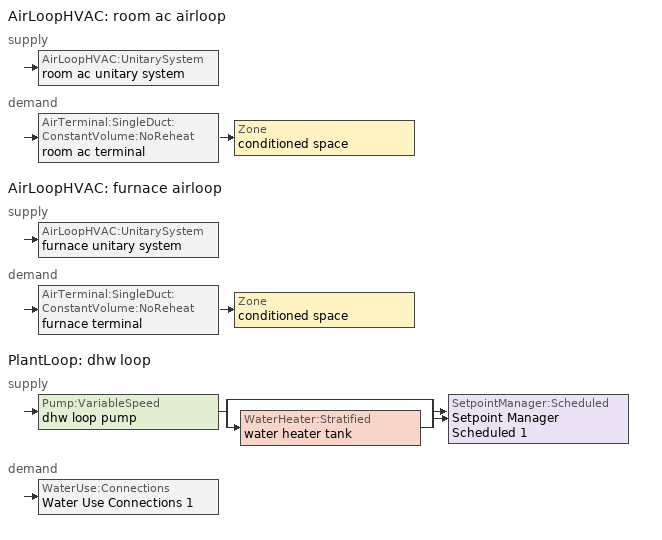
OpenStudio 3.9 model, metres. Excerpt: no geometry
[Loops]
AirLoopHVAC 'room ac airloop'
 supply: AirLoopHVAC:UnitarySystem 'room ac unitary system'
 demand: AirTerminal:SingleDuct:ConstantVolume:NoReheat 'room ac terminal' > Zone 'conditioned space'
AirLoopHVAC 'furnace airloop'
 supply: AirLoopHVAC:UnitarySystem 'furnace unitary system'
 demand: AirTerminal:SingleDuct:ConstantVolume:NoReheat 'furnace terminal' > Zone 'conditioned space'
PlantLoop 'dhw loop'
 supply: Pump:VariableSpeed 'dhw loop pump' > split
  | bypass
  | WaterHeater:Stratified 'water heater tank'
  join > SetpointManager:Scheduled 'Setpoint Manager Scheduled 1'
 demand: WaterUse:Connections 'Water Use Connections 1'
[Sizing:Zone]
conditioned space: Zone Cooling Design Supply Air Temperature Input Method=SupplyAirTemperature; Zone Cooling Design Supply Air Temperature {C}=14; Zone Cooling Design Supply Air Temperature Difference {deltaC}=11.11; Zone Heating Design Supply Air Temperature Input Method=SupplyAirTemperature; Zone Heating Design Supply Air Temperature {C}=40; Zone Heating Design Supply Air Temperature Difference {deltaC}=11.11; Zone Cooling Design Supply Air Humidity Ratio {kg-H2O/kg-air}=0.0085; Zone Heating Design Supply Air Humidity Ratio {kg-H2O/kg-air}=0.008; Cooling Design Air Flow Method=DesignDay; Heating Design Air Flow Method=DesignDay; Account for Dedicated Outdoor Air System=No; Dedicated Outdoor Air System Control Strategy=NeutralSupplyAir; Dedicated Outdoor Air Low Setpoint Temperature for Design {C}=autosize; Dedicated Outdoor Air High Setpoint Temperature for Design {C}=autosize; Zone Load Sizing Method=Sensible Load Only No Latent Load; Zone Latent Cooling Design Supply Air Humidity Ratio Input Method=HumidityRatioDifference; Zone Cooling Design Supply Air Humidity Ratio Difference {kgWater/kgDryAir}=0.005; Zone Latent Heating Design Supply Air Humidity Ratio Input Method=HumidityRatioDifference; Zone Humidification Design Supply Air Humidity Ratio Difference {kgWater/kgDryAir}=0.005; Sizing Option=Coincident
[Zone equipment]
conditioned space: ideal air system, room ac terminal, furnace terminal
[ZoneHVAC:IdealLoadsAirSystem]
ideal air system: Maximum Heating Supply Air Temperature {C}=50; Minimum Cooling Supply Air Temperature {C}=10; Maximum Heating Supply Air Humidity Ratio {kg-H2O/kg-air}=0.015; Minimum Cooling Supply Air Humidity Ratio {kg-H2O/kg-air}=0.01; Heating Limit=LimitCapacity; Maximum Sensible Heating Capacity {W}=0; Cooling Limit=NoLimit; Dehumidification Control Type=None; Humidification Control Type=None
[Coil:Cooling:DX:SingleSpeed]
room ac clg coil: Availability Schedule=Always On Discrete; Rated Total Cooling Capacity {W}=4086; Rated Sensible Heat Ratio=0.65; Rated COP {W/W}=3.10481; Rated Air Flow Rate {m3/s}=0.171077; Rated Evaporator Fan Power Per Volume Flow Rate 2017 {W/(m3/s)}=773.3; Rated Evaporator Fan Power Per Volume Flow Rate 2023 {W/(m3/s)}=934.4; Total Cooling Capacity Function of Temperature Curve=Cool-CAP-fT1; Total Cooling Capacity Function of Flow Fraction Curve=Cool-CAP-fFF1; Energy Input Ratio Function of Temperature Curve=Cool-EIR-fT1; Energy Input Ratio Function of Flow Fraction Curve=Cool-EIR-fFF1; Part Load Fraction Correlation Curve=Cool-PLF-fPLR1; Minimum Outdoor Dry-Bulb Temperature for Compressor Operation {C}=-25; Nominal Time for Condensate Removal to Begin {s}=1000; Ratio of Initial Moisture Evaporation Rate and Steady State Latent Capacity=1.5; Maximum Cycling Rate {cycles/hr}=3; Latent Capacity Time Constant {s}=45; Condenser Type=AirCooled; Evaporative Condenser Effectiveness=0.9; Evaporative Condenser Air Flow Rate {m3/s}=autosize; Evaporative Condenser Pump Rated Power Consumption {W}=autosize; Crankcase Heater Capacity {W}=0; Maximum Outdoor Dry-Bulb Temperature for Crankcase Heater Operation {C}=10; Basin Heater Capacity {W/K}=0; Basin Heater Setpoint Temperature {C}=2
[Fan:SystemModel] Availability Schedule=Always On Discrete; Speed Control Method=Discrete; Electric Power Minimum Flow Rate Fraction=0.2; Design Pressure Rise {Pa}=500; Motor Efficiency=1; Motor In Air Stream Fraction=1; Design Electric Power Consumption {W}=autosize; Design Power Sizing Method=PowerPerFlow; Electric Power Per Unit Flow Rate Per Unit Pressure {W-s/m3-Pa}=1.66667; Fan Total Efficiency=0.7; Motor Loss Radiative Fraction=0
Name | Design Maximum Air Flow Rate {m3/s} | Electric Power Per Unit Flow Rate {W/(m3/s)} | Speed Flow Fraction 1 | Speed Electric Power Fraction 1
room ac supply fan | 0.170845 | 1e-06 | 1 | 1
furnace supply fan | 0.351129 | 794.58 | 1 | 1
water heater fan | 0.0854225 | 97.8923
[EnergyManagementSystem:Sensor]
Name | Output Variable or Output Meter Index Key | Output Variable or Output Meter
room_ac_supply_fan_s | room ac supply fan | Fan Electricity Energy
room_ac_clg_coil_s | room ac clg coil | Cooling Coil Total Cooling Energy
furnace_supply_fan_s | furnace supply fan | Fan Electricity Energy
furnace_htg_coil_s | furnace htg coil | Heating Coil Heating Energy
water_heater_amb_temp; fridge_tin_s; tin_s; tin_s_1 | conditioned space | Zone Mean Air Temperature
water_heater_amb_rh | conditioned space | Zone Air Relative Humidity
water_heater_tl | water heater tank | Water Heater Heat Loss Rate
water_heater_sens_cool | water heater coil | Cooling Coil Sensible Cooling Rate
water_heater_lat_cool | water heater coil | Cooling Coil Latent Cooling Rate
water_heater_fan_pwr; water_heater_fan_energy | water heater fan | Fan Electricity Rate
water_heater_tank_energy | water heater tank | Water Heater Electricity Rate
water_heater_coil_energy | water heater coil | Cooling Coil Water Heating Electricity Rate
water_heater_tank_on_cycle_parasitic | water heater tank | Water Heater On Cycle Parasitic Electricity Rate
water_heater_tank_off_cycle_parasitic | water heater tank | Water Heater Off Cycle Parasitic Electricity Rate
win_s | conditioned space | Zone Air Humidity Ratio
tout_s | conditioned space | Zone Outdoor Air Drybulb Temperature
furnace_airloop_Fan_RTF_s | furnace supply fan | Fan Runtime Fraction
room_ac_airloop_Fan_RTF_s | room ac supply fan | Fan Runtime Fraction
conditioned_space_htg_unmet_s | conditioned space | Zone Heating Setpoint Not Met Time
conditioned_space_clg_unmet_s | conditioned space | Zone Cooling Setpoint Not Met Time
[EnergyManagementSystem:Program]
natural_vent_program: Set Tin = tin_s; Set Tout = tout_s; Set Wout = out_wt_s; Set Pbar = out_pb_s; Set Phiout = (@RhFnTdbWPb Tout Wout Pbar); Set MaxHR = 0.0115; Set Tnvsp = (htg_sp_s + clg_sp_s) / 2; Set NVavail = natural_vent_s; Set ClgSsnAvail = cool_season; Set Qnv = 0; Set Qwhf = 0; Set whole_house_fan_act = 0; If ((Wout < MaxHR) && (Tin > Tout) && (Tin > Tnvsp) && (ClgSsnAvail > 0)); Set WHF_Flow = 0; Set Adj = (Tin-Tnvsp)/(Tin-Tout); Set Adj = (@Min Adj 1); Set Adj = (@Max Adj 0); If (WHF_Flow > 0); Set Qwhf = WHF_Flow*Adj; Set WHF_W = 0; Set whole_house_fan_act = WHF_W*Adj; ElseIf (NVavail > 0); Set NVArea = 13108.80475008; Set Cs = 8.968567957270247e-05; Set Cw = 6.158219665777789e-05; Set Tdiff = Tin-Tout; Set dT = (@Abs Tdiff); Set Vwind = site_vw_s; Set SGNV = NVArea*Adj*((((Cs*dT)+(Cw*(Vwind^2)))^0.5)/1000); Set MaxNV = 1.5454705606656003; Set Qnv = (@Min SGNV MaxNV); EndIf; EndIf; Set natural_vent_flow_act = Qnv; Set whole_house_fan_flow_act = Qwhf; Set natural_vent_program_Qnv = Qnv; Set natural_vent_program_Qwhf = Qwhf
infil_program: Set p_m = 0.14; Set p_s = 0.22; Set s_m = 270; Set s_s = 370; Set z_m = 9.99744; Set z_s = 2.4384; Set f_t = (((s_m/z_m)^p_m)*((z_s/s_s)^p_s)); Set Tdiff = tin_s-tout_s; Set dT = @Abs Tdiff; Set c = 0.2404; Set Cs = 0.057; Set Cw = 0.1634; Set n = 0.65; Set sft = (f_t*0.5); Set temp1 = ((c*Cw)*((sft*site_vw_s)^(2*n)))^2; Set Qinf = (((c*Cs*(dT^n))^2)+temp1)^0.5; Set Qinf = (@Max Qinf 0); Set mech_vent_house_fan_sensible_load_act = 0.0; Set mech_vent_house_fan_latent_load_act = 0.0; Set OASupInPb = out_pb_s; Set OASupInTemp = tout_s; Set OASupInW = out_wt_s; Set OASupRho = (@RhoAirFnPbTdbW OASupInPb OASupInTemp OASupInW); Set OASupCp = (@CpAirFnW OASupInW); Set OASupInEnth = (@HFnTdbW OASupInTemp OASupInW); Set ZoneTemp = tin_s; Set ZoneW = win_s; Set ZoneCp = (@CpAirFnW ZoneW); Set ZoneAirEnth = (@HFnTdbW ZoneTemp ZoneW); Set mech_vent_house_fan_cfis_act = 0.0; Set QWHV_cfis_sup = 0.0; Set QWHV_cfis_suppl_sup = 0.0; Set QWHV_cfis_suppl_exh = 0.0; Set Qrange = 0; Set Qrange = Qrange + 0.04719 * mech_vent_range_fan_0_sch_s; Set Qbath = 0; Set Qbath = Qbath + 0.0236 * mech_vent_bath_fan_0_sch_s; Set Qdryer = 0; Set Qdryer = Qdryer + 0.15418 * clothes_dryer_exhaust_0_sch_s; Set QWHV_sup = 0.0; Set QWHV_exh = 0.0; Set Qsupply = QWHV_sup + QWHV_cfis_sup + QWHV_cfis_suppl_sup; Set Qexhaust = Qrange + Qbath + Qdryer + QWHV_exh + QWHV_cfis_suppl_exh; Set Qfan = (@Max Qexhaust Qsupply); Set Qducts = 0; If Qducts < 0; Set Qsupply = Qsupply - Qducts; Else; Set Qexhaust = Qexhaust + Qducts; EndIf; Set Qfan_with_ducts = (@Max Qexhaust Qsupply); Set Qimb = (@Abs (Qsupply - Qexhaust)); If Qinf + Qimb > 0; Set Qtot = Qfan_with_ducts + (Qinf^2) / (Qinf + Qimb); Else; Set Qtot = Qfan_with_ducts; EndIf; Set Qinf_adj = Qtot - Qfan; Set infil_flow_act = Qinf_adj; Set infil_program_Qinf = Qinf_adj; Set infil_program_Qfan = Qfan; Set Qload = Qfan; Set Effectiveness_Sens = 0.0; Set Effectiveness_Lat = 0.0; Set Fan_MFR = Qload * OASupRho; Set ZoneInEnth = OASupInEnth; Set ZoneInTemp = OASupInTemp; Set FanTotalToCond = Fan_MFR * (ZoneInEnth - ZoneAirEnth); Set FanSensToCond = Fan_MFR * ZoneCp * (ZoneInTemp - ZoneTemp); Set FanLatToCond = FanTotalToCond - FanSensToCond; Set mech_vent_house_fan_sensible_load_act = mech_vent_house_fan_sensible_load_act + FanSensToCond; Set mech_vent_house_fan_latent_load_act = mech_vent_house_fan_latent_load_act + FanLatToCond
ev_discharge_program: Set power_mult = (1.412768*(site_temp_adj^0))+(-0.03910397*(site_temp_adj^1))+(0.0009408235*(site_temp_adj^2))+(8.97156e-06*(site_temp_adj^3))+(-7.699244e-07*(site_temp_adj^4))+(1.265614e-08*(site_temp_adj^5)); Set site_temp_adj = site_temp; If site_temp < -17.778; Set site_temp_adj = -17.778; ElseIf site_temp > 37.778; Set site_temp_adj = 37.778; EndIf; If discharge_sch_sensor > 0.0; Set battery_discharge_power_act = 4840.469415160292 * 0.9 * power_mult * discharge_sch_sensor; Set battery_charge_power_act = 5690 * charge_sch_sensor; If soc_sensor <= 0.149990541051835; Set unmet_driving_hours = discharge_sch_sensor; Else; Set unmet_driving_hours = 0; EndIf; Else; Set battery_charge_power_act = 5690 * charge_sch_sensor; Set battery_discharge_power_act = 0; Set unmet_driving_hours = 0; EndIf
unmet_hours_program: Set htg_unmet_hours = 0; Set clg_unmet_hours = 0; Set unit_htg_unmet_hours = 0; If ((DayOfYear >= 1) && (DayOfYear <= 365)); Set unit_htg_unmet_hours = unit_htg_unmet_hours + conditioned_space_htg_unmet_s; If unit_htg_unmet_hours > htg_unmet_hours; Set htg_unmet_hours = unit_htg_unmet_hours; EndIf; EndIf; Set unit_clg_unmet_hours = 0; If ((DayOfYear >= 1) && (DayOfYear <= 365)); Set unit_clg_unmet_hours = unit_clg_unmet_hours + conditioned_space_clg_unmet_s; If unit_clg_unmet_hours > clg_unmet_hours; Set clg_unmet_hours = unit_clg_unmet_hours; EndIf; EndIf
total_loads_program: Set loads_htg_tot = 0; Set loads_clg_tot = 0; If htg_load_cond > 0; Set loads_htg_tot = loads_htg_tot + (htg_load_cond - clg_load_cond) * 1.0; EndIf; Set loads_htg_tot = (@Max loads_htg_tot 0); If clg_load_cond > 0; Set loads_clg_tot = loads_clg_tot + (clg_load_cond - htg_load_cond) * 0.6; EndIf; Set loads_clg_tot = (@Max loads_clg_tot 0)
[AirLoopHVAC:UnitarySystem] Control Type=Load; Controlling Zone or Thermostat Location=conditioned space; Dehumidification Control Type=None; Availability Schedule=Always On Discrete; Fan Placement=BlowThrough; DX Heating Coil Sizing Ratio=1; Use DOAS DX Cooling Coil=No; DOAS DX Cooling Coil Leaving Minimum Air Temperature {C}=2; Latent Load Control=SensibleOnlyLoadControl; Supply Air Flow Rate Method During Cooling Operation=SupplyAirFlowRate; Supply Air Flow Rate Method During Heating Operation=SupplyAirFlowRate; Supply Air Flow Rate Method When No Cooling or Heating is Required=SupplyAirFlowRate; Supply Air Flow Rate When No Cooling or Heating is Required {m3/s}=0; No Load Supply Air Flow Rate Control Set To Low Speed=Yes; Maximum Supply Air Temperature {C}=48.8889; Maximum Outdoor Dry-Bulb Temperature for Supplemental Heater Operation {C}=21; Ancilliary On-Cycle Electric Power {W}=0; Ancilliary Off-Cycle Electric Power {W}=0
Name | Supply Fan | Supply Air Fan Operating Mode Schedule | Cooling Coil | Supply Air Flow Rate During Cooling Operation {m3/s} | Supply Air Flow Rate During Heating Operation {m3/s} | Heating Coil
room ac unitary system | room ac supply fan | room ac auto fan schedule | room ac clg coil | 0.170845 | 0
furnace unitary system | furnace supply fan | furnace auto fan schedule |  | 0 | 0.351129 | furnace htg coil
[AirLoopHVAC] Availability Schedule=Always On Discrete; Design Return Air Flow Fraction of Supply Air Flow=1
Name | Design Supply Air Flow Rate {m3/s}
room ac airloop | 0.170845
furnace airloop | 0.351129
[Sizing:System] Central Heating Maximum System Air Flow Ratio=0.3; Preheat Design Temperature {C}=7; Preheat Design Humidity Ratio {kg-H2O/kg-Air}=0.008; Precool Design Temperature {C}=12.8; Precool Design Humidity Ratio {kg-H2O/kg-Air}=0.008; Central Cooling Design Supply Air Temperature {C}=12.8; Central Heating Design Supply Air Temperature {C}=16.7; 100% Outdoor Air in Cooling=Yes; 100% Outdoor Air in Heating=Yes; Central Cooling Design Supply Air Humidity Ratio {kg-H2O/kg-Air}=0.0085; Zone Maximum Outdoor Air Fraction=1; Cooling Supply Air Flow Rate Per Floor Area {m3/s-m2}=0.00996765; Cooling Fraction of Autosized Cooling Supply Air Flow Rate=1; Cooling Supply Air Flow Rate Per Unit Cooling Capacity {m3/s-W}=3.94755e-05; Heating Supply Air Flow Rate Per Floor Area {m3/s-m2}=0.00996765; Heating Fraction of Autosized Heating Supply Air Flow Rate=1; Heating Fraction of Autosized Cooling Supply Air Flow Rate=1; Heating Supply Air Flow Rate Per Unit Heating Capacity {m3/s-W}=3.15882e-05; Cooling Design Capacity Method=CoolingDesignCapacity; Cooling Design Capacity {W}=autosize; Cooling Design Capacity Per Floor Area {W/m2}=234.7; Fraction of Autosized Cooling Design Capacity=1; Heating Design Capacity Method=HeatingDesignCapacity; Heating Design Capacity {W}=autosize; Heating Design Capacity Per Floor Area {W/m2}=157; Fraction of Autosized Heating Design Capacity=1; Central Cooling Capacity Control Method=OnOff; Occupant Diversity=autosize
room ac airloop; furnace airloop
[AirTerminal:SingleDuct:ConstantVolume:NoReheat] Availability Schedule=Always On Discrete
Name | Maximum Air Flow Rate {m3/s}
room ac terminal | 0.170845
furnace terminal | 0.351129
[Coil:Heating:Gas]
furnace htg coil: Availability Schedule=Always On Discrete; Gas Burner Efficiency=0.925; Nominal Capacity {W}=11957.3; On Cycle Parasitic Electric Load {W}=0; Off Cycle Parasitic Gas Load {W}=0; Fuel Type=NaturalGas
[ElectricEquipment:Definition] Design Level Calculation Method=EquipmentLevel
Name | Design Level {W} | Fraction Latent | Fraction Radiant | Fraction Lost
clothes washer | 1407.29 | 0.03 | 0.162 | 0.7
dishwasher | 1220.36 | 0.3 | 0.18 | 0.4
[PlantLoop]
dhw loop: Fluid Type=Water; Glycol Concentration=0; Maximum Loop Flow Rate {m3/s}=0.01; Plant Loop Volume {m3}=0.003; Load Distribution Scheme=Optimal
[Sizing:Plant]
dhw loop: Loop Type=Heating; Design Loop Exit Temperature {C}=51.6667; Loop Design Temperature Difference {deltaC}=5.55556; Sizing Option=NonCoincident; Zone Timesteps in Averaging Window=1; Coincident Sizing Factor Mode=None
[Pump:VariableSpeed]
dhw loop pump: Rated Flow Rate {m3/s}=0.01; Rated Pump Head {Pa}=1; Rated Power Consumption {W}=0; Motor Efficiency=0.85; Fraction of Motor Inefficiencies to Fluid Stream=0; Coefficient 1 of the Part Load Performance Curve=0; Coefficient 2 of the Part Load Performance Curve=1; Coefficient 3 of the Part Load Performance Curve=0; Coefficient 4 of the Part Load Performance Curve=0; Minimum Flow Rate {m3/s}=0; Pump Control Type=Intermittent; Skin Loss Radiative Fraction=0.5; Design Power Sizing Method=PowerPerFlowPerPressure; Design Electric Power per Unit Flow Rate {W/(m3/s)}=348701.1; Design Shaft Power per Unit Flow Rate per Unit Head {W-s/m3-Pa}=1.28205; Design Minimum Flow Rate Fraction=0
[SetpointManager:Scheduled]
Setpoint Manager Scheduled 1: Control Variable=Temperature; Schedule=dhw temp
[Coil:WaterHeating:AirToWaterHeatPump:Wrapped]
water heater coil: Rated Heating Capacity {W}=2018.38; Rated COP {W/W}=4.036802; Rated Sensible Heat Ratio=0.88; Rated Evaporator Inlet Air Dry-Bulb Temperature {C}=19.7222; Rated Evaporator Inlet Air Wet-Bulb Temperature {C}=13.561; Rated Condenser Water Temperature {C}=48.89; Rated Evaporator Air Flow Rate {m3/s}=0.0854225; Evaporator Fan Power Included in Rated COP=Yes; Crankcase Heater Capacity {W}=0; Maximum Ambient Temperature for Crankcase Heater Operation {C}=0; Evaporator Air Temperature Type for Curve Objects=WetBulbTemperature; Heating Capacity Function of Temperature Curve=HPWH-Cap-fT; Heating Capacity Function of Air Flow Fraction Curve=HPWH-Htg-Cap-FF; Heating COP Function of Temperature Curve=HPWH-COP-fT; Heating COP Function of Air Flow Fraction Curve=HPWH-Htg-COP-FF; Part Load Fraction Correlation Curve=HPWH-COP-fPLR
[WaterHeater:Stratified]
water heater tank: Tank Volume {m3}=0.170344; Tank Height {m}=1.0335; Tank Shape=VerticalCylinder; Maximum Temperature Limit {C}=90; Heater Priority Control=MasterSlave; Heater 1 Setpoint Temperature Schedule=water heater TopElementSetpoint; Heater 1 Deadband Temperature Difference {deltaC}=18.5; Heater 1 Capacity {W}=4500.11; Heater 1 Height {m}=0.818187; Heater 2 Setpoint Temperature Schedule=water heater BottomElementSetpoint; Heater 2 Deadband Temperature Difference {deltaC}=3.89; Heater 2 Capacity {W}=4500.11; Heater 2 Height {m}=0.215312; Heater Fuel Type=Electricity; Heater Thermal Efficiency=1; Off Cycle Parasitic Fuel Consumption Rate {W}=3; Off Cycle Parasitic Fuel Type=Electricity; Off Cycle Parasitic Heat Fraction to Tank=0; Off Cycle Parasitic Height {m}=0; On Cycle Parasitic Fuel Consumption Rate {W}=3; On Cycle Parasitic Fuel Type=Electricity; On Cycle Parasitic Heat Fraction to Tank=0; On Cycle Parasitic Height {m}=0; Ambient Temperature Indicator=Schedule; Ambient Temperature Schedule=water heater Tamb act; Uniform Skin Loss Coefficient per Unit Area to Ambient Temperature {W/m2-K}=1.04512; Skin Loss Fraction to Zone=1; Off Cycle Flue Loss Coefficient to Ambient Temperature {W/K}=0; Off Cycle Flue Loss Fraction to Zone=1; Use Side Effectiveness=1; Use Side Inlet Height {m}=0; Use Side Outlet Height {m}=autocalculate; Source Side Effectiveness=1; Source Side Inlet Height {m}=0; Source Side Outlet Height {m}=0; Inlet Mode=Fixed; Use Side Design Flow Rate {m3/s}=0.00283433; Source Side Design Flow Rate {m3/s}=0; Indirect Water Heating Recovery Time {hr}=1.5; Number of Nodes=6; Additional Destratification Conductivity {W/m-K}=0; Node 1 Additional Loss Coefficient {W/m2-K}=0; Node 2 Additional Loss Coefficient {W/m2-K}=0; Node 3 Additional Loss Coefficient {W/m2-K}=0; Node 4 Additional Loss Coefficient {W/m2-K}=0; Node 5 Additional Loss Coefficient {W/m2-K}=0; Node 6 Additional Loss Coefficient {W/m2-K}=0; Node 7 Additional Loss Coefficient {W/m2-K}=0; Node 8 Additional Loss Coefficient {W/m2-K}=0; Node 9 Additional Loss Coefficient {W/m2-K}=0; Node 10 Additional Loss Coefficient {W/m2-K}=0; Node 11 Additional Loss Coefficient {W/m2-K}=0; Node 12 Additional Loss Coefficient {W/m2-K}=0
[WaterHeater:Sizing]
water heater tank: Design Mode=PeakDraw; Time Storage Can Meet Peak Draw {hr}=0.538503; Time for Tank Recovery {hr}=0; Nominal Tank Volume for Autosizing Plant Connections {m3}=1
[WaterHeater:HeatPump:WrappedCondenser]
water heater hpwh: Compressor Setpoint Temperature Schedule=water heater setpoint; Dead Band Temperature Difference {deltaC}=3.89; Condenser Bottom Location {m}=0.0430625; Condenser Top Location {m}=0.559813; Evaporator Air Flow Rate {m3/s}=0.0854225; Inlet Air Configuration=Schedule; Inlet Air Temperature Schedule=water heater Tamb act; Inlet Air Humidity Schedule=water heater RHamb act; Tank=water heater tank; DX Coil=water heater coil; Minimum Inlet Air Temperature for Compressor Operation {C}=5.55556; Maximum Inlet Air Temperature for Compressor Operation {C}=48.8889; Compressor Location=Schedule; Compressor Ambient Temperature Schedule=water heater Tamb act; Fan=water heater fan; Fan Placement=DrawThrough; On Cycle Parasitic Electric Load {W}=0; Off Cycle Parasitic Electric Load {W}=0; Parasitic Heat Rejection Location=Outdoors; Inlet Air Mixer Schedule=Always On Discrete; Tank Element Control Logic=MutuallyExclusive; Control Sensor 1 Height In Stratified Tank {m}=0.818187; Control Sensor 1 Weight=0.75; Control Sensor 2 Height In Stratified Tank {m}=0.301438
[EnergyManagementSystem:Actuator] Actuated Component Type=Schedule:Constant; Actuated Component Control Type=Schedule Value
Name | Actuated Component
water_heater_Tamb_act | water heater Tamb act
water_heater_RHamb_act | water heater RHamb act
[WaterUse:Connections]
Water Use Connections 1: Drain Water Heat Exchanger Type=None; Drain Water Heat Exchanger Destination=Plant; Water Use Equipment Name 1=dhw fixtures; Water Use Equipment Name 2=dhw distribution waste; Water Use Equipment Name 3=clothes washer; Water Use Equipment Name 4=dishwasher
[WaterUse:Equipment:Definition]
Name | Peak Flow Rate {m3/s} | Target Temperature Schedule
dhw fixtures | 4.11797e-05 | mixed water temperature schedule
dhw distribution waste | 1.24839e-05 | mixed water temperature schedule
clothes washer | 1.92016e-05
dishwasher | 1.65787e-05
[EnergyManagementSystem:InternalVariable] Internal Data Type=Fan Maximum Mass Flow Rate
Name | Internal Data Index Key
furnace_airloop_max_sup_fan_mfr | furnace supply fan
room_ac_airloop_max_sup_fan_mfr | room ac supply fan
[Schedule:Constant]
Name | Value
Always On Discrete | 1
room ac auto fan schedule; furnace auto fan schedule; water heater TopElementSetpoint; water heater BottomElementSetpoint | 0
dhw temp; water heater setpoint | 51.6667
water heater Tamb act | 23
water heater RHamb act | 0.5
mixed water temperature schedule | 40.5556
[Curve:Biquadratic] Maximum Value of x=100; Maximum Value of y=100
Name | Coefficient1 Constant | Coefficient2 x | Coefficient3 x**2 | Coefficient4 y | Coefficient5 y**2 | Coefficient6 x*y | Minimum Value of x | Minimum Value of y
Cool-CAP-fT1 | 1.55736 | -0.0744482 | 0.0030986 | 0.00145958 | -4.1148e-05 | -0.000426714 | -100 | -100
Cool-EIR-fT1 | -0.350448 | 0.11681 | -0.00339951 | -0.00122609 | 0.000600809 | -0.000466884 | -100 | -100
HPWH-Cap-fT | 0.563 | 0.0437 | 3.9e-05 | 0.0055 | -0.000148 | -0.000145 | 0 | 0
HPWH-COP-fT | 1.1332 | 0.063 | -9.79e-05 | -0.00972 | -2.14e-05 | -0.000686 | 0 | 0
[Curve:Quadratic] Coefficient3 x**2=0; Minimum Value of x=0
Name | Coefficient1 Constant | Coefficient2 x | Maximum Value of x | Minimum Curve Output | Maximum Curve Output
Cool-CAP-fFF1; Cool-EIR-fFF1 | 1 | 0 | 2 | 0 | 2
Cool-PLF-fPLR1 | 0.78 | 0.22 | 1 | 0.7 | 1
[Schedule:File]
dishwasher: External File=External File 1; Column Number=7; Rows to Skip at Top=1; Number of Hours of Data=8760; Interpolate to Timestep=Yes; Minutes per Item=15; Translate File With Relative Path=Yes
[Curve:Cubic] Coefficient1 Constant=1; Coefficient2 x=0; Coefficient3 x**2=0; Coefficient4 x**3=0; Minimum Value of x=0
Name | Maximum Value of x
HPWH-Htg-Cap-FF; HPWH-Htg-COP-FF | 100
HPWH-COP-fPLR | 1
